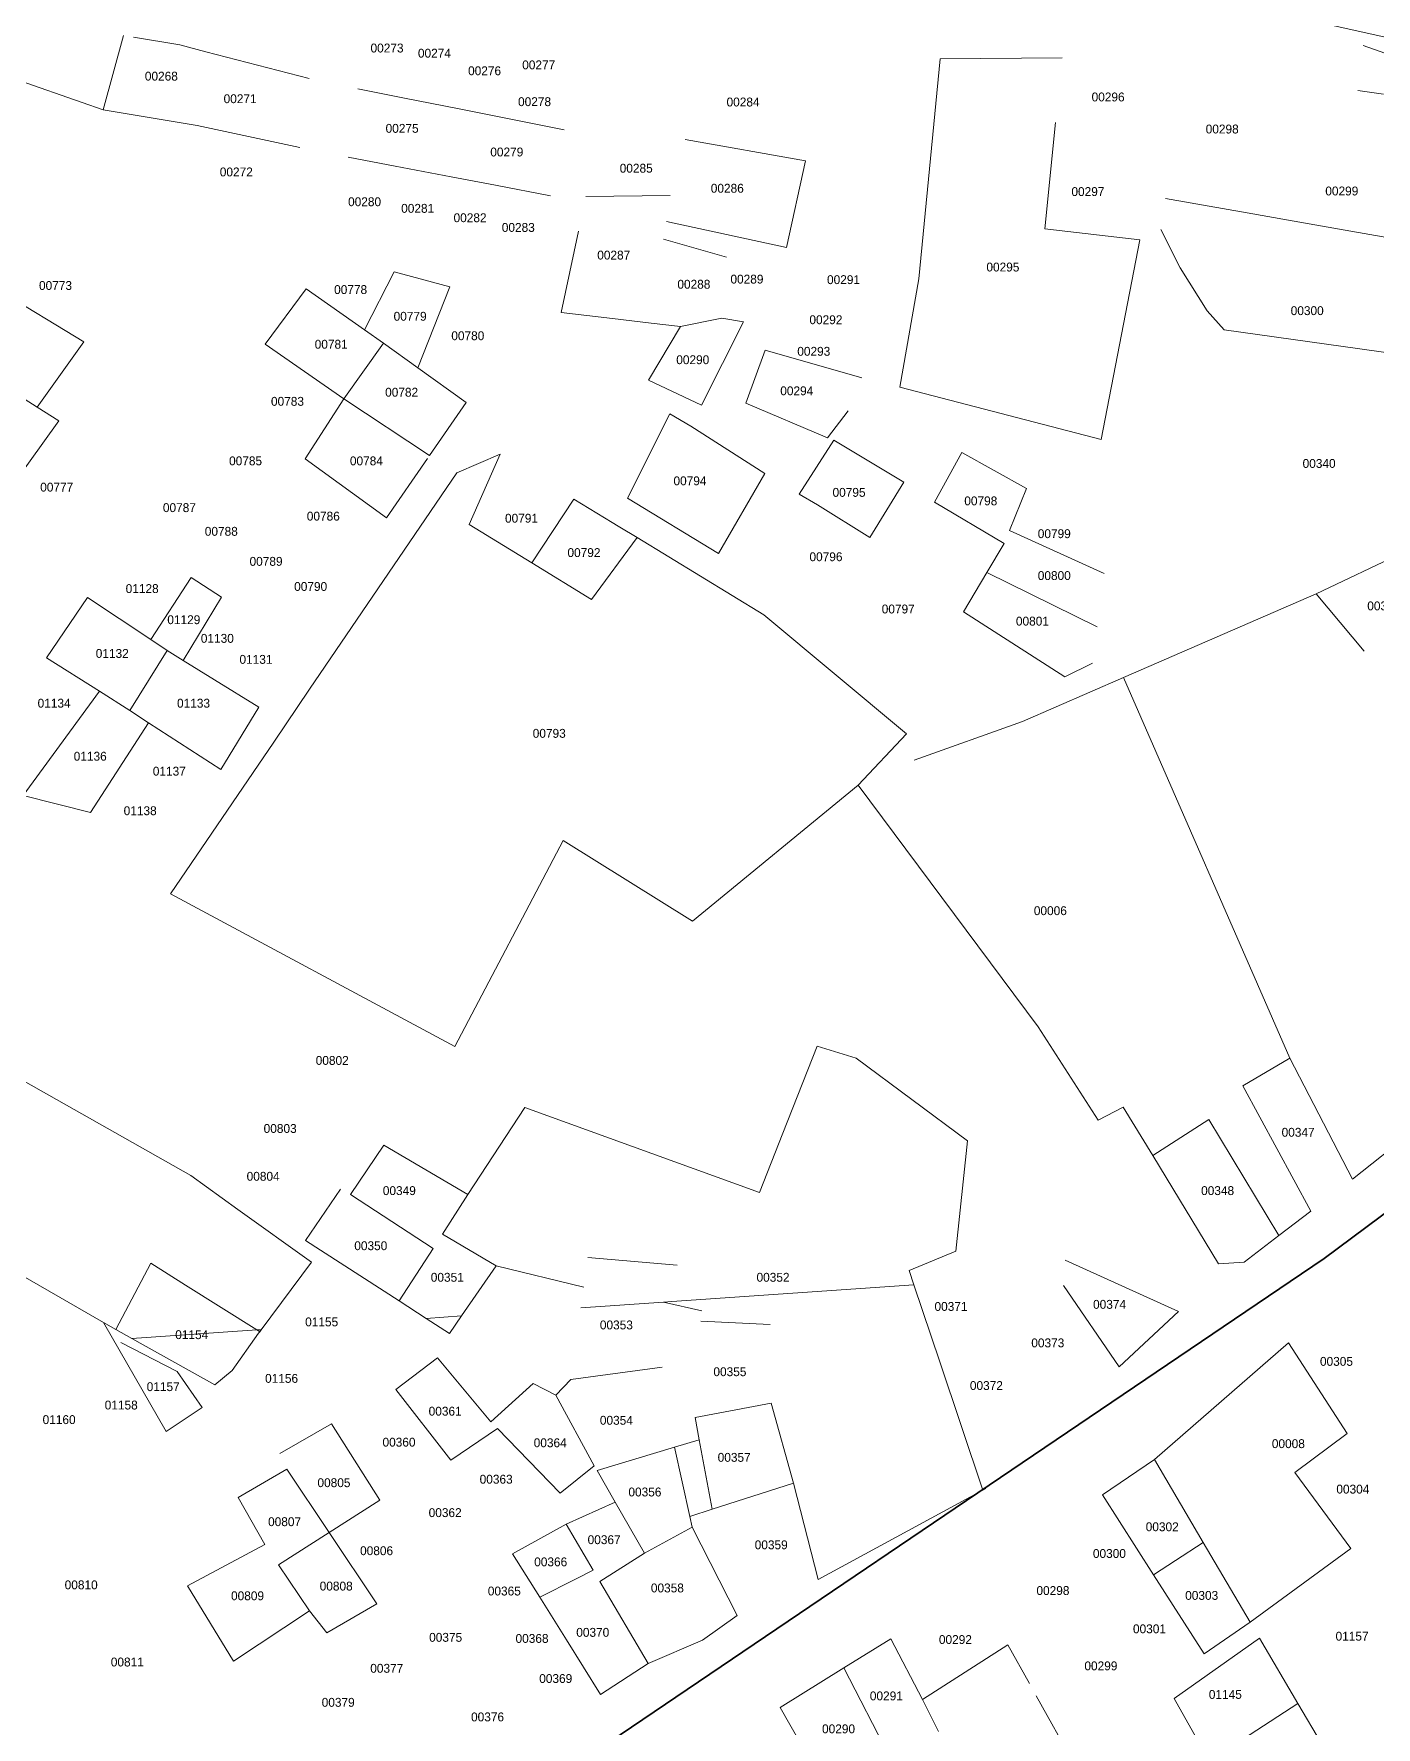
# Model space of a CAD drawing. Header units: metres. Extents: x 245232 to 248406, y 1633796 to 1637634.
# Drawn here: x 247479.7 to 247706.5, y 1636211.5 to 1636497.7 of the extents above; entities that cross this region are included whole.
import ezdxf
from ezdxf.enums import TextEntityAlignment as Align

# ---------------------------------------------------------------- set-up
doc = ezdxf.new("R2010")
doc.units = ezdxf.units.M
doc.header["$MEASUREMENT"] = 0
doc.layers.add('historique_numero_parcelle', color=7, linetype='Continuous')
doc.layers.add('limites_sections', color=7, linetype='Continuous')
doc.layers.add('LIMITES_PARCELLES', color=7, linetype='Continuous', lineweight=0, true_color=0xffffff)
doc.styles.add('Style-FANCY', font='FANCY.shx')

msp = doc.modelspace()

# ---------------------------------------------------------------- linework, layer by layer
at = {"layer": 'limites_parcelles'}
for p, q in [((247715.909, 1636495.348), (247684.977, 1636502.25)), ((247494.792, 1636497.387), (247491.352, 1636484.82)), ((247496.468, 1636497.108), (247504.317, 1636495.8)), ((247491.352, 1636484.82), (247465.238, 1636493.959)), ((247504.317, 1636495.8), (247508.739, 1636494.65)), ((247508.739, 1636494.65), (247526.192, 1636490.114)), ((247629.218, 1636456.281), (247632.816, 1636493.428)), ((247632.816, 1636493.428), (247653.443, 1636493.605)), ((247704.287, 1636495.694), (247719.112, 1636490.45)), ((247534.391, 1636488.365), (247542.023, 1636486.856)), ((247707.701, 1636487.446), (247703.362, 1636488.081)), ((247507.238, 1636482.172), (247491.352, 1636484.82)), ((247542.023, 1636486.856), (247551.524, 1636484.977)), ((247551.524, 1636484.977), (247558.848, 1636483.528)), ((247524.577, 1636478.455), (247507.238, 1636482.172)), ((247558.848, 1636483.528), (247569.296, 1636481.462)), ((247652.318, 1636482.658), (247650.474, 1636464.722)), ((247589.711, 1636479.779), (247610.026, 1636476.212)), ((247540.716, 1636475.309), (247532.769, 1636476.829)), ((247610.026, 1636476.212), (247606.856, 1636461.523)), ((247550.199, 1636473.496), (247540.716, 1636475.309)), ((247557.687, 1636472.064), (247550.199, 1636473.496)), ((247566.951, 1636470.292), (247557.687, 1636472.064)), ((247572.924, 1636470.147), (247587.187, 1636470.364)), ((247670.9, 1636469.851), (247684.692, 1636467.412)), ((247606.856, 1636461.523), (247586.536, 1636465.968)), ((247650.474, 1636464.722), (247666.577, 1636462.842)), ((247684.692, 1636467.412), (247695.169, 1636465.559)), ((247695.169, 1636465.559), (247706.391, 1636463.575)), ((247568.756, 1636450.569), (247571.68, 1636464.302)), ((247586.06, 1636462.952), (247596.696, 1636459.935)), ((247666.577, 1636462.842), (247660.015, 1636429.081)), ((247673.384, 1636458.123), (247670.103, 1636464.579)), ((247706.391, 1636463.575), (247715.638, 1636461.94)), ((247535.52, 1636447.652), (247540.542, 1636457.457)), ((247540.542, 1636457.457), (247549.947, 1636454.878)), ((247625.984, 1636437.922), (247629.218, 1636456.281)), ((247677.935, 1636450.821), (247673.384, 1636458.123)), ((247473.104, 1636454.687), (247488.104, 1636445.616)), ((247518.736, 1636445.234), (247525.693, 1636454.56)), ((247525.693, 1636454.56), (247535.52, 1636447.652)), ((247549.947, 1636454.878), (247544.527, 1636441.215)), ((247577.433, 1636449.544), (247568.756, 1636450.569)), ((247680.792, 1636447.646), (247677.935, 1636450.821)), ((247535.52, 1636447.652), (247538.72, 1636445.403)), ((247583.946, 1636448.775), (247577.433, 1636449.544)), ((247583.541, 1636439.145), (247588.918, 1636448.188)), ((247588.918, 1636448.188), (247583.946, 1636448.775)), ((247588.918, 1636448.188), (247595.903, 1636449.617)), ((247599.554, 1636448.982), (247592.453, 1636434.907)), ((247595.903, 1636449.617), (247599.554, 1636448.982)), ((247712.563, 1636443.172), (247680.792, 1636447.646)), ((247488.104, 1636445.616), (247480.24, 1636434.549)), ((247532.052, 1636435.984), (247518.736, 1636445.234)), ((247532.052, 1636435.984), (247538.72, 1636445.403)), ((247538.72, 1636445.403), (247544.527, 1636441.215)), ((247599.95, 1636435.247), (247603.224, 1636444.219)), ((247603.224, 1636444.219), (247619.553, 1636439.546)), ((247544.527, 1636441.215), (247552.694, 1636435.325)), ((247592.453, 1636434.907), (247583.541, 1636439.145)), ((247480.24, 1636434.549), (247474.386, 1636438.258)), ((247660.015, 1636429.081), (247625.984, 1636437.922)), ((247480.24, 1636434.549), (247483.851, 1636432.239)), ((247525.486, 1636425.807), (247532.052, 1636435.984)), ((247546.537, 1636426.385), (247532.052, 1636435.984)), ((247552.694, 1636435.325), (247546.537, 1636426.385)), ((247579.99, 1636419.162), (247587.116, 1636433.425)), ((247587.116, 1636433.425), (247590.664, 1636431.36)), ((247613.766, 1636429.399), (247599.95, 1636435.247)), ((247617.259, 1636433.95), (247613.766, 1636429.399)), ((247483.851, 1636432.239), (247472.317, 1636416.144)), ((247590.664, 1636431.36), (247603.183, 1636423.366)), ((247609.004, 1636419.874), (247614.824, 1636428.976)), ((247614.824, 1636428.976), (247626.678, 1636421.885)), ((247539.259, 1636415.833), (247525.486, 1636425.807)), ((247546.201, 1636425.897), (247539.259, 1636415.833)), ((247551.137, 1636423.461), (247558.439, 1636426.636)), ((247558.439, 1636426.636), (247553.229, 1636414.758)), ((247631.864, 1636418.498), (247636.488, 1636426.875)), ((247636.488, 1636426.875), (247647.411, 1636420.833)), ((247526.248, 1636386.87), (247551.137, 1636423.461)), ((247603.183, 1636423.366), (247595.351, 1636409.82)), ((247626.678, 1636421.885), (247620.919, 1636412.505)), ((247563.814, 1636408.244), (247570.902, 1636419.029)), ((247570.902, 1636419.029), (247578.675, 1636414.284)), ((247595.351, 1636409.82), (247579.99, 1636419.162)), ((247612.073, 1636418.075), (247609.004, 1636419.874)), ((247647.411, 1636420.833), (247644.513, 1636413.724)), ((247620.919, 1636412.505), (247612.073, 1636418.075)), ((247643.611, 1636411.513), (247631.864, 1636418.498)), ((247553.229, 1636414.758), (247563.814, 1636408.244)), ((247577.815, 1636414.808), (247578.675, 1636414.284)), ((247578.675, 1636414.284), (247581.578, 1636412.512)), ((247644.513, 1636413.724), (247660.522, 1636406.466)), ((247573.867, 1636402.058), (247581.578, 1636412.512)), ((247581.578, 1636412.512), (247602.995, 1636399.437)), ((247640.705, 1636406.639), (247643.611, 1636411.513)), ((247563.814, 1636408.244), (247573.867, 1636402.058)), ((247696.341, 1636403.035), (247711.051, 1636410.02)), ((247499.398, 1636395.311), (247506.244, 1636405.781)), ((247506.244, 1636405.781), (247511.365, 1636402.444)), ((247636.732, 1636399.977), (247640.705, 1636406.639)), ((247640.705, 1636406.639), (247659.341, 1636397.46)), ((247481.789, 1636392.202), (247488.746, 1636402.41)), ((247488.746, 1636402.41), (247499.398, 1636395.311)), ((247511.365, 1636402.444), (247504.907, 1636391.763)), ((247663.801, 1636388.882), (247696.341, 1636403.035)), ((247696.341, 1636403.035), (247704.482, 1636393.307)), ((247602.995, 1636399.437), (247627.125, 1636379.329)), ((247653.877, 1636388.971), (247636.732, 1636399.977)), ((247495.857, 1636383.279), (247502.207, 1636393.439)), ((247499.398, 1636395.311), (247502.207, 1636393.439)), ((247502.207, 1636393.439), (247504.907, 1636391.763)), ((247490.723, 1636386.535), (247481.789, 1636392.202)), ((247504.907, 1636391.763), (247510.194, 1636388.482)), ((247658.534, 1636391.299), (247653.877, 1636388.971)), ((247510.194, 1636388.482), (247517.675, 1636383.839)), ((247646.705, 1636381.445), (247663.801, 1636388.882)), ((247691.888, 1636324.515), (247663.801, 1636388.882)), ((247477.869, 1636368.935), (247490.723, 1636386.535)), ((247495.857, 1636383.279), (247490.723, 1636386.535)), ((247520.184, 1636377.954), (247526.248, 1636386.87)), ((247499.052, 1636381.211), (247495.857, 1636383.279)), ((247517.675, 1636383.839), (247511.278, 1636373.294)), ((247499.052, 1636381.211), (247489.209, 1636366.048)), ((247511.278, 1636373.294), (247499.052, 1636381.211)), ((247627.125, 1636379.329), (247618.976, 1636370.65)), ((247628.395, 1636374.884), (247646.705, 1636381.445)), ((247502.747, 1636352.318), (247520.184, 1636377.954)), ((247618.976, 1636370.65), (247590.93, 1636347.684)), ((247649.35, 1636329.799), (247618.976, 1636370.65)), ((247489.209, 1636366.048), (247477.869, 1636368.935)), ((247569.129, 1636361.337), (247550.819, 1636326.518)), ((247590.93, 1636347.684), (247569.129, 1636361.337)), ((247550.819, 1636326.518), (247502.747, 1636352.318)), ((247755.925, 1636346.626), (247702.479, 1636304.081)), ((247659.51, 1636314.029), (247649.35, 1636329.799)), ((247506.196, 1636304.691), (247466.825, 1636326.916)), ((247606.239, 1636311.869), (247612.035, 1636326.571)), ((247612.035, 1636326.571), (247618.623, 1636324.507)), ((247618.623, 1636324.507), (247637.435, 1636310.537)), ((247691.888, 1636324.515), (247683.95, 1636319.858)), ((247702.479, 1636304.081), (247691.888, 1636324.515)), ((247683.95, 1636319.858), (247695.441, 1636298.681)), ((247553, 1636301.495), (247562.604, 1636316.179)), ((247562.604, 1636316.179), (247602.272, 1636301.806)), ((247663.744, 1636316.252), (247659.51, 1636314.029)), ((247668.726, 1636308.05), (247663.744, 1636316.252)), ((247678.235, 1636314.143), (247668.726, 1636308.05)), ((247690.048, 1636294.543), (247678.235, 1636314.143)), ((247602.272, 1636301.806), (247606.239, 1636311.869)), ((247637.435, 1636310.537), (247635.451, 1636291.884)), ((247533.156, 1636301.495), (247538.792, 1636309.829)), ((247538.792, 1636309.829), (247553, 1636301.495)), ((247668.726, 1636308.05), (247679.835, 1636289.759)), ((247514.145, 1636298.966), (247506.196, 1636304.691)), ((247525.536, 1636293.716), (247531.489, 1636302.368)), ((247526.567, 1636290.021), (247514.145, 1636298.966)), ((247547.131, 1636292.374), (247533.156, 1636301.495)), ((247553, 1636301.495), (247548.695, 1636294.802)), ((247695.441, 1636298.681), (247690.048, 1636294.543)), ((247541.403, 1636283.483), (247525.536, 1636293.716)), ((247548.695, 1636294.802), (247557.763, 1636289.43)), ((247684.206, 1636290.06), (247690.048, 1636294.543)), ((247541.403, 1636283.483), (247547.131, 1636292.374)), ((247588.362, 1636289.517), (247573.281, 1636290.84)), ((247635.451, 1636291.884), (247627.567, 1636288.664)), ((247653.945, 1636290.376), (247673.075, 1636281.724)), ((247474.922, 1636289.371), (247491.428, 1636279.849)), ((247499.449, 1636289.848), (247493.496, 1636278.656)), ((247505.279, 1636286.174), (247499.449, 1636289.848)), ((247518.082, 1636278.633), (247526.567, 1636290.021)), ((247557.763, 1636289.43), (247551.941, 1636280.962)), ((247557.763, 1636289.43), (247572.574, 1636285.827)), ((247627.567, 1636288.664), (247628.387, 1636286.22)), ((247679.835, 1636289.759), (247684.206, 1636290.06)), ((247517.328, 1636278.581), (247505.279, 1636286.174)), ((247587.469, 1636283.406), (247628.387, 1636286.22)), ((247628.387, 1636286.22), (247632.755, 1636273.195)), ((247663.074, 1636272.357), (247653.628, 1636286.089)), ((247545.95, 1636280.55), (247541.403, 1636283.483)), ((247572.083, 1636282.348), (247586.043, 1636283.308)), ((247586.043, 1636283.308), (247587.469, 1636283.406)), ((247592.509, 1636281.803), (247586.043, 1636283.308)), ((247673.075, 1636281.724), (247663.074, 1636272.357)), ((247502.005, 1636261.44), (247491.428, 1636279.849)), ((247491.428, 1636279.849), (247493.496, 1636278.656)), ((247545.95, 1636280.55), (247551.941, 1636280.962)), ((247549.904, 1636278), (247545.95, 1636280.55)), ((247551.941, 1636280.962), (247549.904, 1636278)), ((247604.072, 1636279.536), (247592.35, 1636280.057)), ((247496.231, 1636277.13), (247493.496, 1636278.656)), ((247494.355, 1636276.473), (247503.88, 1636271.578)), ((247496.231, 1636277.13), (247517.328, 1636278.581)), ((247510.256, 1636269.306), (247496.231, 1636277.13)), ((247517.626, 1636278.021), (247513.181, 1636271.75)), ((247517.328, 1636278.581), (247518.082, 1636278.633)), ((247517.815, 1636278.275), (247517.328, 1636278.581)), ((247517.815, 1636278.275), (247517.626, 1636278.021)), ((247518.082, 1636278.633), (247517.815, 1636278.275)), ((247669.024, 1636256.702), (247691.646, 1636276.414)), ((247691.646, 1636276.414), (247701.568, 1636261.068)), ((247540.841, 1636268.539), (247547.854, 1636273.854)), ((247547.854, 1636273.854), (247556.877, 1636263.059)), ((247632.755, 1636273.195), (247640.022, 1636251.522)), ((247503.88, 1636271.578), (247508.114, 1636265.493)), ((247513.181, 1636271.75), (247510.256, 1636269.306)), ((247567.857, 1636267.557), (247570.37, 1636270.202)), ((247570.37, 1636270.202), (247585.849, 1636272.319)), ((247550.09, 1636256.571), (247540.841, 1636268.539)), ((247556.877, 1636263.059), (247564.02, 1636269.541)), ((247564.02, 1636269.541), (247567.857, 1636267.557)), ((247567.857, 1636267.557), (247574.366, 1636255.597)), ((247508.114, 1636265.493), (247502.005, 1636261.44)), ((247591.398, 1636263.785), (247604.231, 1636266.201)), ((247604.231, 1636266.201), (247608.041, 1636252.707)), ((247521.211, 1636257.688), (247529.942, 1636262.715)), ((247529.942, 1636262.715), (247538.1, 1636249.809)), ((247557.994, 1636261.909), (247550.09, 1636256.571)), ((247568.578, 1636251.022), (247557.994, 1636261.909)), ((247592.094, 1636260.026), (247591.398, 1636263.785)), ((247574.82, 1636254.807), (247587.92, 1636258.765)), ((247587.92, 1636258.765), (247592.094, 1636260.026)), ((247587.92, 1636258.765), (247590.481, 1636247.08)), ((247594.267, 1636248.293), (247592.094, 1636260.026)), ((247701.568, 1636261.068), (247692.75, 1636254.517)), ((247660.244, 1636250.733), (247669.024, 1636256.702)), ((247669.024, 1636256.702), (247677.245, 1636242.689)), ((247514.199, 1636250.279), (247522.401, 1636255.042)), ((247522.401, 1636255.042), (247529.548, 1636244.331)), ((247574.366, 1636255.597), (247568.578, 1636251.022)), ((247577.888, 1636249.477), (247574.82, 1636254.807)), ((247692.75, 1636254.517), (247702.229, 1636241.621)), ((247518.697, 1636242.342), (247514.199, 1636250.279)), ((247608.041, 1636252.707), (247594.267, 1636248.293)), ((247612.194, 1636236.4), (247608.041, 1636252.707)), ((247640.022, 1636251.522), (247637.194, 1636249.986)), ((247640.531, 1636251.799), (247640.022, 1636251.522)), ((247668.882, 1636237.184), (247660.244, 1636250.733)), ((247538.1, 1636249.809), (247529.548, 1636244.331)), ((247569.623, 1636245.761), (247577.888, 1636249.477)), ((247582.833, 1636240.883), (247577.888, 1636249.477)), ((247594.267, 1636248.293), (247590.481, 1636247.08)), ((247637.194, 1636249.986), (247612.194, 1636236.4)), ((247529.548, 1636244.331), (247521.024, 1636238.871)), ((247529.548, 1636244.331), (247537.593, 1636232.275)), ((247560.549, 1636240.724), (247569.623, 1636245.761)), ((247569.623, 1636245.761), (247574.181, 1636237.998)), ((247590.876, 1636245.279), (247582.833, 1636240.883)), ((247590.481, 1636247.08), (247590.876, 1636245.279)), ((247590.876, 1636245.279), (247598.497, 1636230.295)), ((247505.6, 1636235.33), (247518.697, 1636242.342)), ((247672.561, 1636239.606), (247677.245, 1636242.689)), ((247677.245, 1636242.689), (247685.177, 1636229.168)), ((247702.229, 1636241.621), (247685.177, 1636229.168)), ((247521.024, 1636238.871), (247526.238, 1636231.097)), ((247565.137, 1636233.395), (247560.549, 1636240.724)), ((247582.833, 1636240.883), (247575.297, 1636236.096)), ((247668.882, 1636237.184), (247672.561, 1636239.606)), ((247571.212, 1636236.487), (247565.137, 1636233.395)), ((247574.181, 1636237.998), (247571.212, 1636236.487)), ((247575.297, 1636236.096), (247583.448, 1636222.214)), ((247677.396, 1636223.831), (247668.882, 1636237.184)), ((247513.405, 1636222.63), (247505.6, 1636235.33)), ((247569.649, 1636226.186), (247565.137, 1636233.395)), ((247526.238, 1636231.097), (247513.405, 1636222.63)), ((247529.148, 1636227.393), (247526.238, 1636231.097)), ((247537.593, 1636232.275), (247529.148, 1636227.393)), ((247598.497, 1636230.295), (247592.62, 1636226.173)), ((247685.177, 1636229.168), (247677.396, 1636223.831)), ((247575.429, 1636216.952), (247569.649, 1636226.186)), ((247592.62, 1636226.173), (247583.448, 1636222.214)), ((247616.52, 1636221.467), (247624.452, 1636226.397)), ((247624.452, 1636226.397), (247629.814, 1636216.097)), ((247629.814, 1636216.097), (247644.254, 1636225.354)), ((247644.254, 1636225.354), (247647.9, 1636218.81)), ((247672.348, 1636216.315), (247686.745, 1636226.495)), ((247686.745, 1636226.495), (247693.235, 1636215.433)), ((247583.448, 1636222.214), (247575.429, 1636216.952)), ((247605.783, 1636214.794), (247616.52, 1636221.467)), ((247624.242, 1636206.484), (247616.52, 1636221.467)), ((247632.513, 1636210.7), (247629.814, 1636216.097)), ((247649.048, 1636216.75), (247673.257, 1636173.358)), ((247676.668, 1636208.581), (247672.348, 1636216.315)), ((247613.601, 1636201.025), (247605.783, 1636214.794)), ((247678.268, 1636205.717), (247693.227, 1636215.428)), ((247693.235, 1636215.433), (247693.227, 1636215.428)), ((247693.227, 1636215.428), (247697.229, 1636208.679))]:
    msp.add_line(p, q, dxfattribs=at)
at = {"layer": 'limites_sections', "flags": 128}
for points in [[(247196.259, 1636677.192), (247370.185, 1636636.555), (247496.973, 1636594.293), (247661.146, 1636547.154), (247768.428, 1636540.652), (247768.428, 1636540.652), (247910.334, 1636459.129), (247822.779, 1636383.723), (247697.695, 1636290.674), (247546.68, 1636188.471)], [(247546.68, 1636188.471), (247697.695, 1636290.674), (247822.779, 1636383.723), (247910.334, 1636459.129), (247930.99, 1636458.131), (247963.997, 1636446.578), (248017.635, 1636417.696), (248081.175, 1636359.932), (248216.648, 1636235.955), (248272.648, 1636198.72)]]:
    msp.add_lwpolyline(points, dxfattribs=at)

# ---------------------------------------------------------------- texts
at = {"layer": 'historique_numero_parcelle', "style": 'Style-FANCY'}
for s, p in [('00273', (247539.339, 1636495.265)), ('00274', (247547.346, 1636494.393)), ('00268', (247501.201, 1636490.511)), ('00276', (247555.822, 1636491.418)), ('00277', (247564.969, 1636492.416)), ('00296', (247661.189, 1636486.993)), ('00271', (247514.51, 1636486.698)), ('00278', (247564.265, 1636486.197)), ('00284', (247599.502, 1636486.141)), ('00275', (247541.885, 1636481.688)), ('00298', (247680.469, 1636481.574)), ('00279', (247559.575, 1636477.69)), ('00272', (247513.865, 1636474.319)), ('00285', (247581.444, 1636474.95)), ('00286', (247596.835, 1636471.562)), ('00297', (247657.777, 1636471.003)), ('00299', (247700.682, 1636471.102)), ('00280', (247535.543, 1636469.281)), ('00281', (247544.514, 1636468.166)), ('00282', (247553.367, 1636466.582)), ('00283', (247561.517, 1636464.94)), ('00287', (247577.648, 1636460.268)), ('00295', (247643.413, 1636458.246)), ('00289', (247600.157, 1636456.201)), ('00291', (247616.479, 1636456.116)), ('00773', (247483.314, 1636455.128)), ('00778', (247533.184, 1636454.438)), ('00288', (247591.191, 1636455.34)), ('00779', (247543.239, 1636449.921)), ('00300', (247694.833, 1636450.876)), ('00292', (247613.504, 1636449.34)), ('00781', (247529.901, 1636445.198)), ('00780', (247552.987, 1636446.635)), ('00293', (247611.452, 1636444.001)), ('00290', (247591.002, 1636442.581)), ('00783', (247522.513, 1636435.547)), ('00782', (247541.803, 1636437.087)), ('00294', (247608.579, 1636437.327)), ('00785', (247515.434, 1636425.485)), ('00784', (247535.852, 1636425.485)), ('00340', (247696.848, 1636425.047)), ('00777', (247483.519, 1636421.042)), ('00794', (247590.53, 1636422.111)), ('00795', (247617.412, 1636420.16)), ('00798', (247639.677, 1636418.723)), ('00787', (247504.25, 1636417.58)), ('00786', (247528.567, 1636416.143)), ('00791', (247562.062, 1636415.789)), ('00788', (247511.33, 1636413.576)), ('00799', (247652.092, 1636413.179)), ('00792', (247572.615, 1636409.981)), ('00789', (247518.894, 1636408.497)), ('00796', (247613.513, 1636409.278)), ('01128', (247497.96, 1636403.896)), ('00790', (247526.431, 1636404.256)), ('00800', (247652.092, 1636406.095)), ('00341', (247707.775, 1636400.972)), ('01129', (247504.995, 1636398.637)), ('00797', (247625.723, 1636400.448)), ('00801', (247648.398, 1636398.395)), ('01130', (247510.658, 1636395.485)), ('01132', (247492.901, 1636392.937)), ('01131', (247517.191, 1636391.932)), ('01134', (247483.08, 1636384.523)), ('01133', (247506.637, 1636384.523)), ('00793', (247566.745, 1636379.43)), ('01136', (247489.177, 1636375.56)), ('01137', (247502.545, 1636373.037)), ('01138', (247497.62, 1636366.349)), ('00006', (247651.428, 1636349.454)), ('00802', (247530.073, 1636324.141)), ('00803', (247521.275, 1636312.642)), ('00347', (247693.298, 1636311.995)), ('00804', (247518.402, 1636304.557)), ('00349', (247541.413, 1636302.138)), ('00348', (247679.696, 1636302.138)), ('00350', (247536.591, 1636292.825)), ('00351', (247549.519, 1636287.487)), ('00352', (247604.566, 1636287.487)), ('00371', (247634.641, 1636282.562)), ('00374', (247661.435, 1636282.914)), ('01155', (247528.291, 1636279.948)), ('00353', (247578.094, 1636279.433)), ('01154', (247506.334, 1636277.792)), ('00373', (247650.999, 1636276.402)), ('00305', (247699.779, 1636273.277)), ('01156', (247521.519, 1636270.4)), ('00355', (247597.281, 1636271.528)), ('01157', (247501.512, 1636269.004)), ('00372', (247640.621, 1636269.186)), ('01158', (247494.417, 1636265.895)), ('00361', (247549.16, 1636264.855)), ('01160', (247483.923, 1636263.431)), ('00354', (247578.094, 1636263.315)), ('00360', (247541.362, 1636259.618)), ('00364', (247566.91, 1636259.516)), ('00008', (247691.649, 1636259.368)), ('00357', (247598, 1636257.052)), ('00805', (247530.369, 1636252.771)), ('00363', (247557.779, 1636253.356)), ('00356', (247582.917, 1636251.2)), ('00304', (247702.549, 1636251.685)), ('00362', (247549.16, 1636247.709)), ('00807', (247522.023, 1636246.178)), ('00302', (247670.334, 1636245.319)), ('00806', (247537.573, 1636241.273)), ('00367', (247576.023, 1636243.137)), ('00359', (247604.258, 1636242.267)), ('00300', (247661.409, 1636240.802)), ('00366', (247566.996, 1636239.389)), ('00810', (247487.651, 1636235.5)), ('00808', (247530.744, 1636235.295)), ('00358', (247586.713, 1636234.978)), ('00809', (247515.764, 1636233.652)), ('00365', (247559.157, 1636234.46)), ('00298', (247651.867, 1636234.539)), ('00303', (247677.003, 1636233.718)), ('00375', (247549.244, 1636226.631)), ('00368', (247563.843, 1636226.446)), ('00370', (247574.103, 1636227.473)), ('00301', (247668.18, 1636228.071)), ('01157', (247702.414, 1636226.819)), ('00292', (247635.386, 1636226.255)), ('00811', (247495.448, 1636222.461)), ('00377', (247539.291, 1636221.394)), ('00299', (247659.972, 1636221.808)), ('00369', (247567.844, 1636219.67)), ('00379', (247531.083, 1636215.645)), ('00291', (247623.716, 1636216.733)), ('01145', (247680.998, 1636216.982)), ('00376', (247556.324, 1636213.181)), ('00290', (247615.636, 1636211.163))]:
    msp.add_text(s, height=1.5, dxfattribs=at).set_placement(p, align=Align.MIDDLE_CENTER)

doc.saveas('drawing.dxf')
